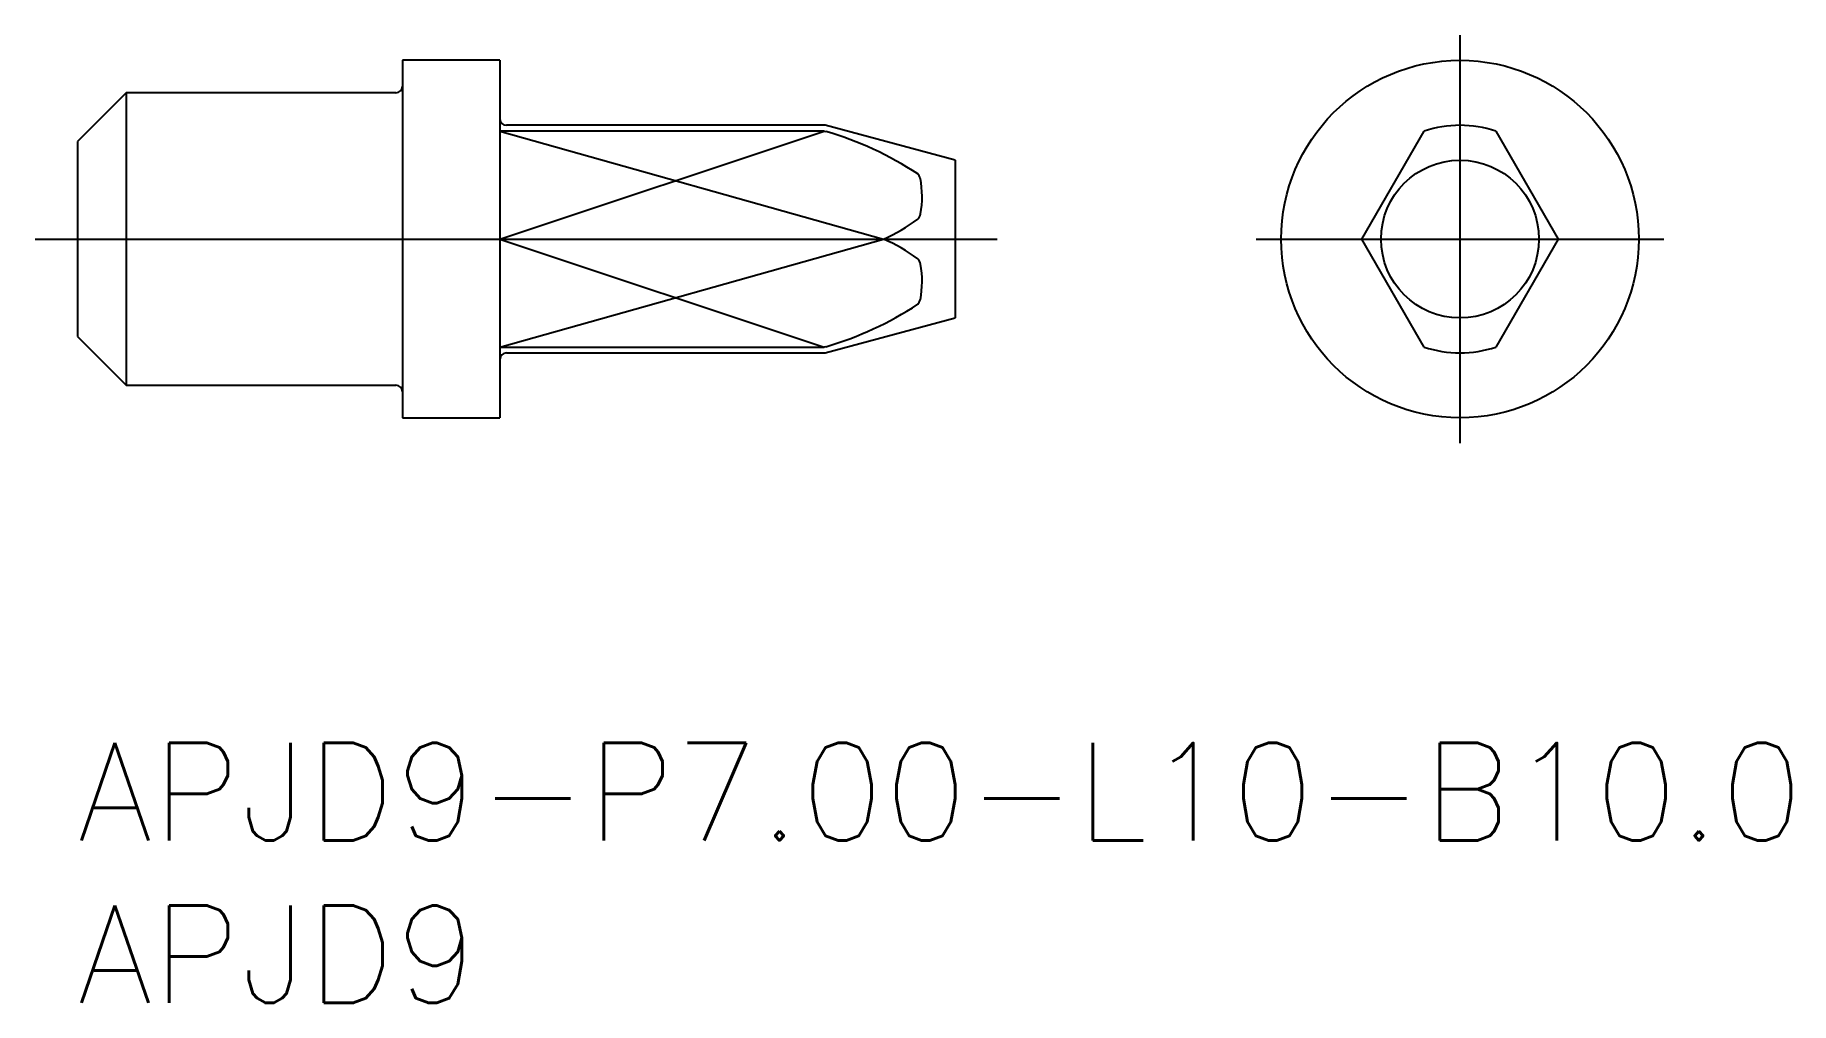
# Model space of a CAD drawing. Extents: x -1.3 to 52.7, y -8 to 21.8.
import ezdxf

# ---------------------------------------------------------------- set-up
doc = ezdxf.new("R2010")
doc.units = 0
doc.header["$LTSCALE"] = 0.5
doc.linetypes.add('CENTER', pattern=[50.8, 31.75, -6.35, 6.35, -6.35])
for name, color, linetype in [('MSM_CENTER', 1, 'CENTER'), ('MSM_CONTINUOUS', 7, 'CONTINUOUS'), ('MSM_NARROW', 5, 'CONTINUOUS'), ('MSM_PART_NUMBER', 7, 'CONTINUOUS')]:
    doc.layers.add(name, color=color, linetype=linetype)
doc.styles.get("Standard").update_dxf_attribs({"font": 'txt.shx', "height": 3, "bigfont": 'bigfont.shx'})

# ---------------------------------------------------------------- blocks, each defined once
blk = doc.blocks.new('*U3')
at = {"layer": 'MSM_PART_NUMBER'}
blk.add_text('APJD9-P7.00-L10-B10.0', height=3, dxfattribs=at).set_placement((0, -3))
blk = doc.blocks.new('*U4')
at = {"layer": 'MSM_PART_NUMBER'}
blk.add_text('APJD9', height=3, dxfattribs=at).set_placement((0, -8))

msp = doc.modelspace()

# ---------------------------------------------------------------- linework, layer by layer
at = {"layer": 'MSM_CENTER'}
for p, q in [((42.535, 9.225), (42.535, 21.775)), ((-1.3, 15.5), (28.3, 15.5)), ((36.26, 15.5), (48.81, 15.5))]:
    msp.add_line(p, q, dxfattribs=at)
at = {"layer": 'MSM_CONTINUOUS'}
for p, q in [((13, 21), (10, 21)), ((10, 21), (10, 10)), ((13, 21), (13, 10)), ((1.5, 20), (0, 18.5)), ((9.8, 20), (1.5, 20)), ((1.5, 20), (1.5, 11)), ((23, 19), (13.2, 19)), ((27, 17.928), (23, 19)), ((0, 18.5), (0, 12.5)), ((22.974, 18.823), (13, 18.823)), ((22.974, 18.823), (23.025, 18.814)), ((39.516, 15.5), (41.435, 18.823)), ((43.635, 18.823), (45.553, 15.5)), ((27, 17.928), (27, 13.072)), ((13, 15.5), (24.798, 15.5)), ((41.435, 12.177), (39.516, 15.5)), ((45.553, 15.5), (43.635, 12.177)), ((23, 12), (27, 13.072)), ((0, 12.5), (1.5, 11)), ((13, 12.177), (22.974, 12.177)), ((13.2, 12), (23, 12)), ((23.025, 12.186), (22.974, 12.177)), ((1.5, 11), (9.8, 11)), ((10, 10), (13, 10))]:
    msp.add_line(p, q, dxfattribs=at)
for radius in [5.5, 2.428]:
    msp.add_circle((42.535, 15.5), radius, dxfattribs=at)
for centre, radius, start, end in [((9.8, 20.2), 0.2, 270, 0), ((13.2, 19.2), 0.2, 180, 270), ((42.535, 15.5), 3.5, 71.6823, 108.3177), ((19.983, 8.527), 10.727, 56.8302, 73.5223), ((25.651, 17.298), 0.289, 13.4133, 46.1921), ((23.028, 16.801), 2.959, 349.712, 10.9866), ((25.628, 16.333), 0.318, 314.8383, 348.9978), ((22.611, 20.511), 5.467, 293.5684, 306.3452), ((22.611, 10.489), 5.467, 53.6548, 66.4316), ((25.628, 14.667), 0.318, 11.0022, 45.1617), ((23.028, 14.199), 2.959, 349.0134, 10.288), ((25.651, 13.702), 0.289, 313.8079, 346.5867), ((19.983, 22.473), 10.727, 286.4777, 303.1698), ((13.2, 11.8), 0.2, 90, 180), ((42.535, 15.5), 3.5, 251.6823, 288.3177), ((9.8, 10.8), 0.2, 0, 90)]:
    msp.add_arc(centre, radius, start, end, dxfattribs=at)
at = {"layer": 'MSM_NARROW'}
for p, q in [((13, 15.5), (22.974, 18.823)), ((13, 18.823), (24.798, 15.5)), ((13, 15.5), (22.974, 12.177)), ((13, 12.177), (24.798, 15.5))]:
    msp.add_line(p, q, dxfattribs=at)

# ---------------------------------------------------------------- block references
at = {"layer": 'MSM_CONTINUOUS'}
for name in ['*U3', '*U4']:
    msp.add_blockref(name, (0, 0), dxfattribs=at)

doc.saveas('drawing.dxf')
